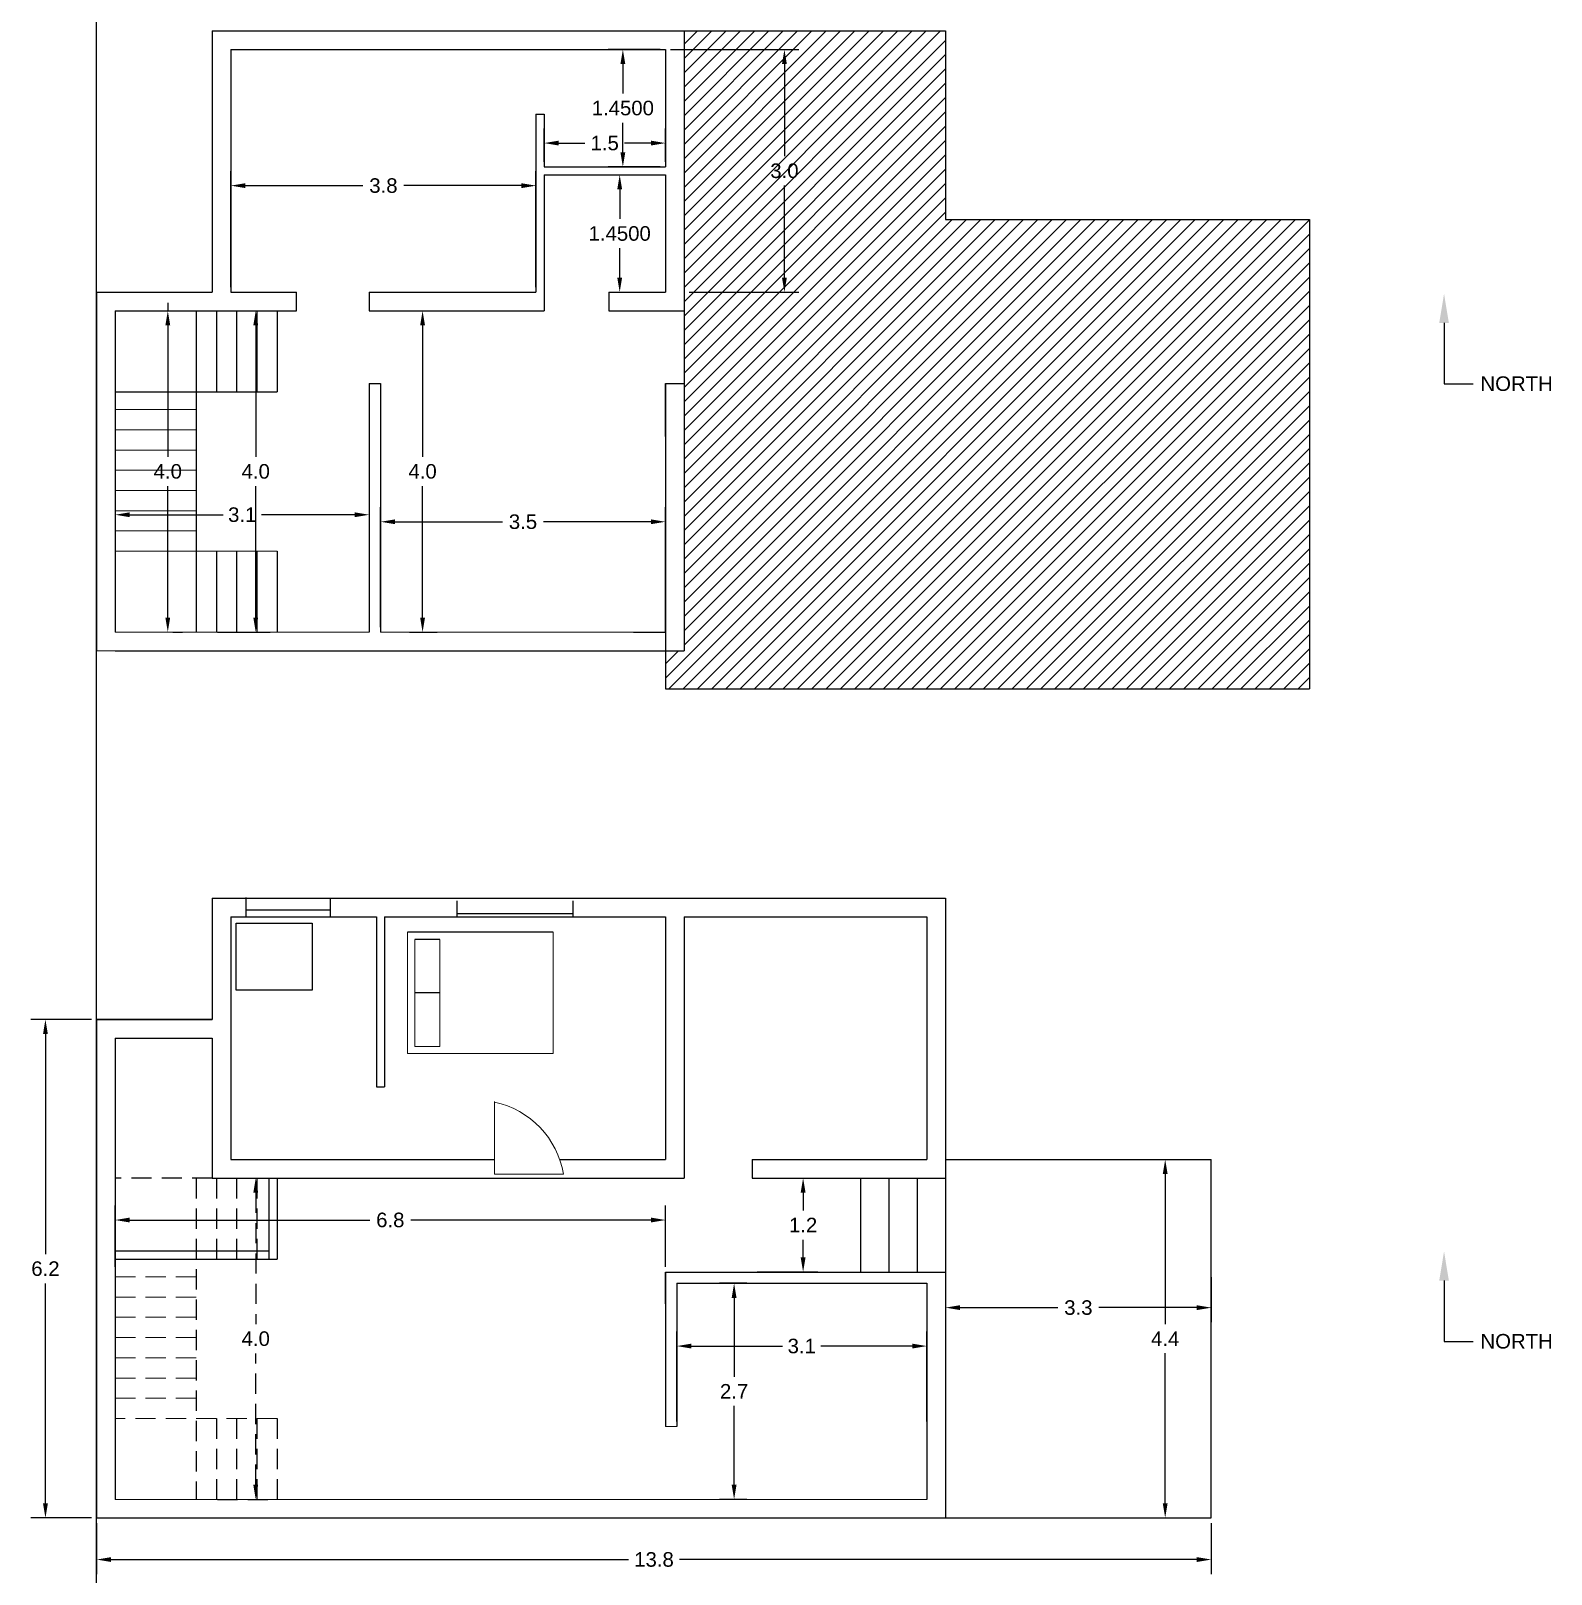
# Model space of a CAD drawing. Header units: inches. Extents: x 335 to 626, y -51 to 17.
# Drawn here: x 334.95 to 353.74, y -36.14 to -17.07 of the extents above; entities that cross this region are included whole.
import ezdxf
from ezdxf import colors
from ezdxf.entities.mleader import LeaderData, LeaderLine
from ezdxf.math import Vec2, Vec3

# ---------------------------------------------------------------- set-up
doc = ezdxf.new("R2010")
doc.units = ezdxf.units.IN
doc.header["$MEASUREMENT"] = 0
doc.linetypes.add('DASHED2', pattern=[0.375, 0.25, -0.125])
doc.styles.get("Standard").update_dxf_attribs({"font": 'arial.ttf'})
doc.dimstyles.get("Standard").update_dxf_attribs({"dimtxt": 0.18, "dimasz": 0.18, "dimexe": 0.18, "dimexo": 0.0625, "dimgap": 0.09, "dimtad": 0, "dimtih": 1, "dimtoh": 1, "dimdec": 4, "dimzin": 0, "dimdsep": 46, "dimtxsty": 'Standard', "dimcen": 0.09, "dimadec": 0, "dimazin": 0, "dimtfac": 1, "dimtdec": 4, "dimtofl": 0, "dimtmove": 0, "dimatfit": 3, "dimfxl": 1, "dimtolj": 1, "dimtzin": 0, "dimarcsym": 0})

# ---------------------------------------------------------------- blocks, each defined once
blk = doc.blocks.new('*D42')
at = {"color": 0, "lineweight": -2, "transparency": 16777216}
for p, q in [((346.251, -32.468), (346.251, -33.026)), ((349.537, -32.468), (349.537, -33.026)), ((346.431, -32.846), (347.64, -32.846)), ((349.357, -32.846), (348.148, -32.846))]:
    blk.add_line(p, q, dxfattribs=at)
at = {"color": 0, "transparency": 16777216}
for points in [[(346.431, -32.816), (346.431, -32.876), (346.251, -32.846)], [(349.357, -32.816), (349.357, -32.876), (349.537, -32.846)]]:
    blk.add_solid(points, dxfattribs=at)
at = {"layer": 'Defpoints', "color": 0, "transparency": 16777216}
for p in [(346.251, -32.405), (349.537, -32.405), (349.537, -32.846)]:
    blk.add_point(p, dxfattribs=at)
at = {"color": 0, "transparency": 16777216, "insert": (347.894, -32.846), "char_height": 0.18, "attachment_point": 5}
blk.add_mtext('\\A1;3.3', dxfattribs=at)
blk = doc.blocks.new('*D38')
at = {"color": 0, "lineweight": -2, "transparency": 16777216}
for p, q in [((346.313, -31.015), (349.147, -31.015)), ((348.967, -31.195), (348.967, -33.05)), ((348.967, -35.265), (348.967, -33.41)), ((346.313, -35.445), (349.147, -35.445))]:
    blk.add_line(p, q, dxfattribs=at)
at = {"color": 0, "transparency": 16777216}
for points in [[(348.937, -31.195), (348.997, -31.195), (348.967, -31.015)], [(348.937, -35.265), (348.997, -35.265), (348.967, -35.445)]]:
    blk.add_solid(points, dxfattribs=at)
at = {"layer": 'Defpoints', "color": 0, "transparency": 16777216}
for p in [(346.251, -31.015), (346.251, -35.445), (348.967, -35.445)]:
    blk.add_point(p, dxfattribs=at)
at = {"color": 0, "transparency": 16777216, "insert": (348.967, -33.23), "char_height": 0.18, "attachment_point": 5}
blk.add_mtext('\\A1;4.4', dxfattribs=at)
blk = doc.blocks.new('*D43')
at = {"color": 0, "lineweight": -2, "transparency": 16777216}
for p, q in [((342.93, -34.253), (342.93, -33.141)), ((346.021, -34.253), (346.021, -33.141)), ((343.11, -33.321), (344.239, -33.321)), ((345.841, -33.321), (344.712, -33.321))]:
    blk.add_line(p, q, dxfattribs=at)
at = {"color": 0, "transparency": 16777216}
for points in [[(343.11, -33.291), (343.11, -33.351), (342.93, -33.321)], [(345.841, -33.291), (345.841, -33.351), (346.021, -33.321)]]:
    blk.add_solid(points, dxfattribs=at)
at = {"layer": 'Defpoints', "color": 0, "transparency": 16777216}
for p in [(346.021, -33.321), (342.93, -34.315), (346.021, -34.315)]:
    blk.add_point(p, dxfattribs=at)
at = {"color": 0, "transparency": 16777216, "insert": (344.475, -33.321), "char_height": 0.18, "attachment_point": 5}
blk.add_mtext('\\A1;3.1', dxfattribs=at)
blk = doc.blocks.new('*D44')
at = {"color": 0, "lineweight": -2, "transparency": 16777216}
for p, q in [((343.795, -32.545), (343.459, -32.545)), ((343.639, -32.725), (343.639, -33.7)), ((343.639, -35.035), (343.639, -34.061)), ((343.795, -35.215), (343.459, -35.215))]:
    blk.add_line(p, q, dxfattribs=at)
at = {"color": 0, "transparency": 16777216}
for points in [[(343.609, -32.725), (343.669, -32.725), (343.639, -32.545)], [(343.609, -35.035), (343.669, -35.035), (343.639, -35.215)]]:
    blk.add_solid(points, dxfattribs=at)
at = {"layer": 'Defpoints', "color": 0, "transparency": 16777216}
for p in [(343.858, -32.545), (343.639, -35.215), (343.858, -35.215)]:
    blk.add_point(p, dxfattribs=at)
at = {"color": 0, "transparency": 16777216, "insert": (343.639, -33.88), "char_height": 0.18, "attachment_point": 5}
blk.add_mtext('\\A1;2.7', dxfattribs=at)
blk = doc.blocks.new('*D45')
at = {"color": 0, "lineweight": -2, "transparency": 16777216}
for p, q in [((343.925, -31.245), (344.672, -31.245)), ((344.492, -31.425), (344.492, -31.645)), ((344.492, -32.225), (344.492, -32.006)), ((343.925, -32.405), (344.672, -32.405))]:
    blk.add_line(p, q, dxfattribs=at)
at = {"color": 0, "transparency": 16777216}
for points in [[(344.462, -31.425), (344.522, -31.425), (344.492, -31.245)], [(344.462, -32.225), (344.522, -32.225), (344.492, -32.405)]]:
    blk.add_solid(points, dxfattribs=at)
at = {"layer": 'Defpoints', "color": 0, "transparency": 16777216}
for p in [(343.863, -31.245), (343.863, -32.405), (344.492, -32.405)]:
    blk.add_point(p, dxfattribs=at)
at = {"color": 0, "transparency": 16777216, "insert": (344.492, -31.825), "char_height": 0.18, "attachment_point": 5}
blk.add_mtext('\\A1;1.2', dxfattribs=at)
blk = doc.blocks.new('*D39')
at = {"color": 0, "lineweight": -2, "transparency": 16777216}
for p, q in [((335.99, -32.343), (335.99, -31.583)), ((342.79, -32.343), (342.79, -31.583)), ((336.17, -31.763), (339.136, -31.763)), ((342.61, -31.763), (339.645, -31.763))]:
    blk.add_line(p, q, dxfattribs=at)
at = {"color": 0, "transparency": 16777216}
for points in [[(336.17, -31.733), (336.17, -31.793), (335.99, -31.763)], [(342.61, -31.733), (342.61, -31.793), (342.79, -31.763)]]:
    blk.add_solid(points, dxfattribs=at)
at = {"layer": 'Defpoints', "color": 0, "transparency": 16777216}
for p in [(335.99, -31.763), (335.99, -32.405), (342.79, -32.405)]:
    blk.add_point(p, dxfattribs=at)
at = {"color": 0, "transparency": 16777216, "insert": (339.39, -31.763), "char_height": 0.18, "attachment_point": 5}
blk.add_mtext('\\A1;6.8', dxfattribs=at)
blk = doc.blocks.new('*D46')
at = {"color": 0, "linetype": 'DASHED2', "lineweight": -2, "transparency": 16777216}
for p, q in [((337.253, -31.245), (337.907, -31.245)), ((337.727, -31.425), (337.727, -33.049)), ((337.727, -35.035), (337.727, -33.412)), ((337.253, -35.215), (337.907, -35.215))]:
    blk.add_line(p, q, dxfattribs=at)
at = {"color": 0, "linetype": 'DASHED2', "transparency": 16777216}
for points in [[(337.697, -31.425), (337.757, -31.425), (337.727, -31.245)], [(337.697, -35.035), (337.757, -35.035), (337.727, -35.215)]]:
    blk.add_solid(points, dxfattribs=at)
at = {"layer": 'Defpoints', "color": 0, "linetype": 'DASHED2', "transparency": 16777216}
for p in [(337.19, -31.245), (337.19, -35.215), (337.727, -35.215)]:
    blk.add_point(p, dxfattribs=at)
at = {"color": 0, "linetype": 'DASHED2', "transparency": 16777216, "insert": (337.727, -33.23), "char_height": 0.18, "attachment_point": 5}
blk.add_mtext('\\A1;4.0', dxfattribs=at)
blk = doc.blocks.new('*D47')
at = {"color": 0, "lineweight": -2, "transparency": 16777216}
for p, q in [((335.99, -21.49), (335.99, -23.227)), ((339.13, -21.49), (339.13, -23.227)), ((336.17, -23.047), (337.324, -23.047)), ((338.95, -23.047), (337.797, -23.047))]:
    blk.add_line(p, q, dxfattribs=at)
at = {"color": 0, "transparency": 16777216}
for points in [[(336.17, -23.017), (336.17, -23.077), (335.99, -23.047)], [(338.95, -23.017), (338.95, -23.077), (339.13, -23.047)]]:
    blk.add_solid(points, dxfattribs=at)
at = {"layer": 'Defpoints', "color": 0, "transparency": 16777216}
for p in [(335.99, -21.427), (339.13, -21.427), (335.99, -23.047)]:
    blk.add_point(p, dxfattribs=at)
at = {"color": 0, "transparency": 16777216, "insert": (337.56, -23.047), "char_height": 0.18, "attachment_point": 5}
blk.add_mtext('\\A1;3.1', dxfattribs=at)
blk = doc.blocks.new('*D36')
at = {"color": 0, "lineweight": -2, "transparency": 16777216}
for p, q in [((336.703, -20.527), (336.82, -20.527)), ((336.64, -20.707), (336.64, -22.33)), ((336.64, -24.317), (336.64, -22.694)), ((336.703, -24.497), (336.82, -24.497))]:
    blk.add_line(p, q, dxfattribs=at)
at = {"color": 0, "transparency": 16777216}
for points in [[(336.61, -20.707), (336.67, -20.707), (336.64, -20.527)], [(336.61, -24.317), (336.67, -24.317), (336.64, -24.497)]]:
    blk.add_solid(points, dxfattribs=at)
at = {"layer": 'Defpoints', "color": 0, "transparency": 16777216}
for p in [(336.64, -20.527), (336.64, -24.497), (336.64, -24.497)]:
    blk.add_point(p, dxfattribs=at)
at = {"color": 0, "transparency": 16777216, "insert": (336.64, -22.512), "char_height": 0.18, "attachment_point": 5}
blk.add_mtext('\\A1;4.0', dxfattribs=at)
blk = doc.blocks.new('*D37')
at = {"color": 0, "lineweight": -2, "transparency": 16777216}
for p, q in [((339.627, -20.527), (339.969, -20.527)), ((339.789, -20.707), (339.789, -22.33)), ((339.789, -24.317), (339.789, -22.694)), ((339.627, -24.497), (339.969, -24.497))]:
    blk.add_line(p, q, dxfattribs=at)
at = {"color": 0, "transparency": 16777216}
for points in [[(339.759, -20.707), (339.819, -20.707), (339.789, -20.527)], [(339.759, -24.317), (339.819, -24.317), (339.789, -24.497)]]:
    blk.add_solid(points, dxfattribs=at)
at = {"layer": 'Defpoints', "color": 0, "transparency": 16777216}
for p in [(339.565, -20.527), (339.565, -24.497), (339.789, -24.497)]:
    blk.add_point(p, dxfattribs=at)
at = {"color": 0, "transparency": 16777216, "insert": (339.789, -22.512), "char_height": 0.18, "attachment_point": 5}
blk.add_mtext('\\A1;4.0', dxfattribs=at)
blk = doc.blocks.new('*D48')
at = {"color": 0, "lineweight": -2, "transparency": 16777216}
for p, q in [((342.852, -17.297), (344.441, -17.297)), ((344.261, -17.477), (344.261, -18.615)), ((344.261, -20.117), (344.261, -18.979)), ((343.082, -20.297), (344.441, -20.297))]:
    blk.add_line(p, q, dxfattribs=at)
at = {"color": 0, "transparency": 16777216}
for points in [[(344.231, -17.477), (344.291, -17.477), (344.261, -17.297)], [(344.231, -20.117), (344.291, -20.117), (344.261, -20.297)]]:
    blk.add_solid(points, dxfattribs=at)
at = {"layer": 'Defpoints', "color": 0, "transparency": 16777216}
for p in [(342.79, -17.297), (343.02, -20.297), (344.261, -20.297)]:
    blk.add_point(p, dxfattribs=at)
at = {"color": 0, "transparency": 16777216, "insert": (344.261, -18.797), "char_height": 0.18, "attachment_point": 5}
blk.add_mtext('\\A1;3.0', dxfattribs=at)
blk = doc.blocks.new('*D41')
at = {"color": 0, "lineweight": -2, "transparency": 16777216}
for p, q in [((335.76, -35.508), (335.76, -36.139)), ((349.537, -35.508), (349.537, -36.139)), ((335.94, -35.959), (342.333, -35.959)), ((349.357, -35.959), (342.964, -35.959))]:
    blk.add_line(p, q, dxfattribs=at)
at = {"color": 0, "transparency": 16777216}
for points in [[(335.94, -35.929), (335.94, -35.989), (335.76, -35.959)], [(349.357, -35.929), (349.357, -35.989), (349.537, -35.959)]]:
    blk.add_solid(points, dxfattribs=at)
at = {"layer": 'Defpoints', "color": 0, "transparency": 16777216}
for p in [(335.76, -35.445), (349.537, -35.445), (349.537, -35.959)]:
    blk.add_point(p, dxfattribs=at)
at = {"color": 0, "transparency": 16777216, "insert": (342.649, -35.959), "char_height": 0.18, "attachment_point": 5}
blk.add_mtext('\\A1;13.8', dxfattribs=at)
blk = doc.blocks.new('*D40')
at = {"color": 0, "lineweight": -2, "transparency": 16777216}
for p, q in [((337.253, -20.527), (337.907, -20.527)), ((337.727, -20.707), (337.727, -22.33)), ((337.727, -24.317), (337.727, -22.694)), ((337.253, -24.497), (337.907, -24.497))]:
    blk.add_line(p, q, dxfattribs=at)
at = {"color": 0, "transparency": 16777216}
for points in [[(337.697, -20.707), (337.757, -20.707), (337.727, -20.527)], [(337.697, -24.317), (337.757, -24.317), (337.727, -24.497)]]:
    blk.add_solid(points, dxfattribs=at)
at = {"layer": 'Defpoints', "color": 0, "transparency": 16777216}
for p in [(337.19, -20.527), (337.19, -24.497), (337.727, -24.497)]:
    blk.add_point(p, dxfattribs=at)
at = {"color": 0, "transparency": 16777216, "insert": (337.727, -22.512), "char_height": 0.18, "attachment_point": 5}
blk.add_mtext('\\A1;4.0', dxfattribs=at)
blk = doc.blocks.new('*D49')
at = {"color": 0, "lineweight": -2, "transparency": 16777216}
for p, q in [((339.27, -24.435), (339.27, -22.954)), ((342.79, -24.435), (342.79, -22.954)), ((339.45, -23.134), (340.776, -23.134)), ((342.61, -23.134), (341.285, -23.134))]:
    blk.add_line(p, q, dxfattribs=at)
at = {"color": 0, "transparency": 16777216}
for points in [[(339.45, -23.104), (339.45, -23.164), (339.27, -23.134)], [(342.61, -23.104), (342.61, -23.164), (342.79, -23.134)]]:
    blk.add_solid(points, dxfattribs=at)
at = {"layer": 'Defpoints', "color": 0, "transparency": 16777216}
for p in [(339.27, -23.134), (339.27, -24.497), (342.79, -24.497)]:
    blk.add_point(p, dxfattribs=at)
at = {"color": 0, "transparency": 16777216, "insert": (341.03, -23.134), "char_height": 0.18, "attachment_point": 5}
blk.add_mtext('\\A1;3.5', dxfattribs=at)
blk = doc.blocks.new('*D50')
at = {"color": 0, "lineweight": -2, "transparency": 16777216}
for p, q in [((337.42, -20.235), (337.42, -18.8)), ((341.19, -20.235), (341.19, -18.8)), ((337.6, -18.98), (339.051, -18.98)), ((341.01, -18.98), (339.559, -18.98))]:
    blk.add_line(p, q, dxfattribs=at)
at = {"color": 0, "transparency": 16777216}
for points in [[(337.6, -18.95), (337.6, -19.01), (337.42, -18.98)], [(341.01, -18.95), (341.01, -19.01), (341.19, -18.98)]]:
    blk.add_solid(points, dxfattribs=at)
at = {"layer": 'Defpoints', "color": 0, "transparency": 16777216}
for p in [(341.19, -18.98), (337.42, -20.297), (341.19, -20.297)]:
    blk.add_point(p, dxfattribs=at)
at = {"color": 0, "transparency": 16777216, "insert": (339.305, -18.98), "char_height": 0.18, "attachment_point": 5}
blk.add_mtext('\\A1;3.8', dxfattribs=at)
blk = doc.blocks.new('*D51')
at = {"color": 0, "lineweight": -2, "transparency": 16777216}
for p, q in [((341.29, -18.685), (341.29, -18.274)), ((342.79, -18.685), (342.79, -18.274)), ((341.47, -18.454), (341.794, -18.454)), ((342.61, -18.454), (342.286, -18.454))]:
    blk.add_line(p, q, dxfattribs=at)
at = {"color": 0, "transparency": 16777216}
for points in [[(341.47, -18.424), (341.47, -18.484), (341.29, -18.454)], [(342.61, -18.424), (342.61, -18.484), (342.79, -18.454)]]:
    blk.add_solid(points, dxfattribs=at)
at = {"layer": 'Defpoints', "color": 0, "transparency": 16777216}
for p in [(342.79, -18.454), (341.29, -18.747), (342.79, -18.747)]:
    blk.add_point(p, dxfattribs=at)
at = {"color": 0, "transparency": 16777216, "insert": (342.04, -18.454), "char_height": 0.18, "attachment_point": 5}
blk.add_mtext('\\A1;1.5', dxfattribs=at)
blk = doc.blocks.new('*D52')
at = {"color": 0, "lineweight": -2, "transparency": 16777216}
for p, q in [((342.102, -18.847), (342.405, -18.847)), ((342.225, -19.027), (342.225, -19.39)), ((342.225, -20.117), (342.225, -19.754)), ((342.152, -20.297), (342.405, -20.297))]:
    blk.add_line(p, q, dxfattribs=at)
at = {"color": 0, "transparency": 16777216}
for points in [[(342.195, -19.027), (342.255, -19.027), (342.225, -18.847)], [(342.195, -20.117), (342.255, -20.117), (342.225, -20.297)]]:
    blk.add_solid(points, dxfattribs=at)
at = {"layer": 'Defpoints', "color": 0, "transparency": 16777216}
for p in [(342.04, -18.847), (342.09, -20.297), (342.225, -20.297)]:
    blk.add_point(p, dxfattribs=at)
at = {"color": 0, "transparency": 16777216, "insert": (342.225, -19.572), "char_height": 0.18, "attachment_point": 5}
blk.add_mtext('\\A1;1.4500', dxfattribs=at)
blk = doc.blocks.new('*D53')
at = {"color": 0, "lineweight": -2, "transparency": 16777216}
for p, q in [((342.727, -17.297), (342.084, -17.297)), ((342.264, -17.477), (342.264, -17.84)), ((342.264, -18.567), (342.264, -18.204)), ((342.727, -18.747), (342.084, -18.747))]:
    blk.add_line(p, q, dxfattribs=at)
at = {"color": 0, "transparency": 16777216}
for points in [[(342.234, -17.477), (342.294, -17.477), (342.264, -17.297)], [(342.234, -18.567), (342.294, -18.567), (342.264, -18.747)]]:
    blk.add_solid(points, dxfattribs=at)
at = {"layer": 'Defpoints', "color": 0, "transparency": 16777216}
for p in [(342.264, -17.297), (342.79, -17.297), (342.79, -18.747)]:
    blk.add_point(p, dxfattribs=at)
at = {"color": 0, "transparency": 16777216, "insert": (342.264, -18.022), "char_height": 0.18, "attachment_point": 5}
blk.add_mtext('\\A1;1.4500', dxfattribs=at)
blk = doc.blocks.new('*D54')
at = {"color": 0, "lineweight": -2, "transparency": 16777216}
for p, q in [((335.698, -29.285), (334.948, -29.285)), ((335.128, -29.465), (335.128, -32.184)), ((335.128, -35.265), (335.128, -32.547)), ((335.698, -35.445), (334.948, -35.445))]:
    blk.add_line(p, q, dxfattribs=at)
at = {"color": 0, "transparency": 16777216}
for points in [[(335.098, -29.465), (335.158, -29.465), (335.128, -29.285)], [(335.098, -35.265), (335.158, -35.265), (335.128, -35.445)]]:
    blk.add_solid(points, dxfattribs=at)
at = {"layer": 'Defpoints', "color": 0, "transparency": 16777216}
for p in [(335.128, -29.285), (335.76, -29.285), (335.76, -35.445)]:
    blk.add_point(p, dxfattribs=at)
at = {"color": 0, "transparency": 16777216, "insert": (335.128, -32.365), "char_height": 0.18, "attachment_point": 5}
blk.add_mtext('\\A1;6.2', dxfattribs=at)

msp = doc.modelspace()

# ---------------------------------------------------------------- hatches: boundary and pattern name
h = msp.add_hatch()
h.set_pattern_fill('ANSI31', color=256)
h.set_pattern_definition([(45, (26.19682, -19.21714), (-0.08838835, 0.08838835), [])])
h.paths.add_polyline_path([(350.75091, -19.39967), (346.25091, -19.39967), (346.25091, -17.06713), (343.01994, -17.06713), (343.01994, -20.52713), (343.01994, -21.42713), (343.01994, -24.72713), (342.78994, -24.72713), (342.78994, -25.19967), (350.75091, -25.19967)])
h.paths.add_polyline_path([(344.04245, -18.98382), (344.48202, -18.98382), (344.48202, -18.6129), (344.04245, -18.6129)], flags=24)

# ---------------------------------------------------------------- linework, layer by layer
for p, q in [((337.19024, -17.06713), (346.25091, -17.06713)), ((337.19024, -17.06713), (337.19024, -20.29731)), ((343.01994, -17.06713), (343.01994, -20.52713)), ((346.25091, -17.06713), (346.25091, -19.39967)), ((337.42024, -17.29713), (337.42024, -20.29713)), ((337.42024, -17.29713), (342.78994, -17.29713)), ((342.78994, -17.29713), (342.78994, -18.74713)), ((341.18994, -18.09713), (341.28994, -18.09713)), ((341.18994, -18.09713), (341.18994, -20.29713)), ((341.28994, -18.09713), (341.28994, -18.74713)), ((341.28994, -18.74713), (342.78994, -18.74713)), ((341.28994, -18.84713), (341.28994, -20.52713)), ((341.28994, -18.84713), (342.78994, -18.84713)), ((342.78994, -18.84713), (342.78994, -20.29713)), ((342.78994, -18.84713), (342.78994, -20.29713)), ((346.25091, -19.39967), (350.75091, -19.39967)), ((350.75091, -19.39967), (350.75091, -25.19967)), ((335.76024, -20.29713), (335.76024, -24.72713)), ((335.76024, -20.29713), (337.19024, -20.29713)), ((337.42024, -20.29713), (338.23024, -20.29727)), ((338.23024, -20.52713), (338.23024, -20.29727)), ((339.13024, -20.29723), (341.18994, -20.29713)), ((339.13024, -20.29723), (339.13024, -20.52713)), ((342.08994, -20.29713), (342.78994, -20.29713)), ((342.08994, -20.29713), (342.78994, -20.29713)), ((342.08994, -20.29713), (342.08994, -20.52713)), ((343.01994, -20.29707), (343.01994, -20.52713)), ((335.99024, -20.52713), (335.99024, -24.49713)), ((335.99024, -20.52713), (337.99024, -20.52713)), ((335.99024, -20.52713), (335.99024, -24.49713)), ((336.64024, -20.42737), (336.64024, -20.52713)), ((336.99024, -20.52713), (336.99024, -24.49713)), ((337.19024, -20.52713), (337.19024, -20.52986)), ((337.24024, -20.52713), (337.24024, -21.52713)), ((337.32024, -20.52713), (338.23024, -20.52713)), ((337.42024, -20.52713), (337.42024, -20.52986)), ((337.49024, -20.52713), (337.49024, -21.52713)), ((337.74024, -20.52713), (337.74024, -21.52713)), ((337.99024, -20.52713), (337.99024, -21.52713)), ((339.13024, -20.52713), (341.28994, -20.52713)), ((342.08994, -20.52713), (343.01994, -20.52713)), ((335.99024, -21.52713), (337.99024, -21.52713)), ((339.13024, -21.42713), (339.13024, -24.49713)), ((339.13024, -21.42713), (339.27024, -21.42713)), ((339.13024, -21.42713), (339.13024, -24.49713)), ((339.13024, -21.42713), (339.13024, -24.49713)), ((339.13024, -21.42713), (339.13024, -24.49713)), ((339.27024, -21.42713), (339.27024, -24.49713)), ((339.27024, -21.42713), (339.27024, -24.49713)), ((339.27024, -21.42713), (339.27024, -24.49713)), ((342.78994, -21.42713), (343.01994, -21.42713)), ((342.78994, -22.07959), (342.78994, -21.42713)), ((342.78994, -21.42713), (342.78994, -22.07959)), ((342.78994, -21.42713), (342.78994, -24.49713)), ((342.78994, -21.42713), (342.78994, -24.49713)), ((342.78994, -21.42713), (342.78994, -24.49713)), ((342.78994, -21.42713), (342.78994, -24.49713)), ((343.01994, -21.42713), (343.01994, -24.72713)), ((343.01994, -21.42713), (343.01994, -24.72713)), ((342.78994, -21.68713), (342.78994, -23.59713)), ((342.78994, -23.22441), (342.78994, -25.19967)), ((337.24024, -23.49713), (337.24024, -24.49713)), ((337.49024, -23.49713), (337.49024, -24.49713)), ((337.74024, -23.49713), (337.74024, -24.49713)), ((337.99024, -23.49713), (337.99024, -24.49713)), ((342.78994, -23.59713), (342.78994, -24.49713)), ((342.78994, -24.10467), (342.78994, -24.49713)), ((342.78994, -24.49713), (342.78994, -24.10467)), ((342.39748, -24.49713), (342.78994, -24.49713)), ((335.99024, -24.72713), (343.01994, -24.72713)), ((342.78994, -25.19967), (350.75091, -25.19967)), ((337.19024, -27.78542), (337.19024, -29.28542)), ((337.19024, -27.78542), (346.25091, -27.78542)), ((337.60523, -27.77593), (337.60523, -28.00593)), ((338.64831, -27.78542), (338.64831, -28.01542)), ((340.21293, -27.81934), (340.21293, -28.01542)), ((341.64636, -27.81934), (341.64636, -28.01542)), ((346.25091, -27.78542), (346.25091, -31.24542)), ((337.42024, -28.01542), (337.42024, -31.01542)), ((337.42024, -28.01542), (339.22024, -28.01542)), ((337.60523, -27.93083), (338.64831, -27.93083)), ((339.22024, -28.01542), (339.22024, -30.11542)), ((339.32024, -28.01542), (339.32024, -30.11542)), ((339.32024, -28.01542), (342.79091, -28.01542)), ((340.21293, -27.97424), (341.64636, -27.97424)), ((342.79091, -28.01542), (342.79024, -31.01536)), ((343.02091, -28.01542), (343.02091, -31.24542)), ((343.02091, -28.01542), (346.02091, -28.01542)), ((346.02091, -28.01542), (346.02091, -31.01523)), ((341.40314, -28.20674), (339.60314, -28.20674)), ((340.00314, -28.29674), (339.69314, -28.29674)), ((340.00314, -28.95674), (339.69314, -28.95674)), ((335.76024, -29.28542), (335.76024, -35.44542)), ((335.76024, -29.28542), (337.19024, -29.28542)), ((335.99024, -29.51542), (335.99024, -35.21542)), ((335.99024, -29.51542), (337.19024, -29.51542)), ((335.99024, -29.51542), (337.19024, -29.51542)), ((335.99024, -29.51542), (337.19024, -29.51542)), ((337.19024, -29.51542), (337.19024, -31.24542)), ((339.22024, -30.11542), (339.32024, -30.11542)), ((337.42024, -31.01542), (340.67987, -31.01542)), ((341.48339, -31.01542), (342.79024, -31.01536)), ((341.48339, -31.01542), (342.13524, -31.01542)), ((343.86274, -31.01532), (346.02091, -31.01523)), ((343.86274, -31.01532), (343.86274, -31.24542)), ((346.25091, -31.01523), (349.53702, -31.01523)), ((349.53702, -35.44542), (349.53702, -31.01523)), ((337.19024, -31.24542), (343.02091, -31.24542)), ((337.89024, -31.24542), (337.89024, -32.24542)), ((337.99024, -31.24542), (337.99024, -32.24542)), ((343.86274, -31.24542), (346.25091, -31.24542)), ((345.20091, -31.24542), (345.20091, -32.40542)), ((345.55091, -31.24542), (345.55091, -32.40542)), ((345.90091, -31.24542), (345.90091, -32.40542)), ((346.25091, -31.20542), (346.25091, -32.40542)), ((335.99024, -32.14542), (337.89024, -32.14542)), ((335.99024, -32.24542), (337.99024, -32.24542)), ((342.78994, -32.40542), (346.25091, -32.40542)), ((342.78994, -32.40542), (346.02091, -32.40542)), ((342.78994, -32.79788), (342.78994, -32.40542)), ((342.78994, -32.40542), (342.78994, -32.79788)), ((346.25091, -32.40542), (346.25091, -35.44542)), ((342.78994, -32.44542), (342.78994, -34.31542)), ((342.92994, -32.54542), (346.02091, -32.54542)), ((342.92994, -32.54542), (342.92994, -34.31542)), ((346.02091, -32.54542), (346.02091, -35.21542)), ((335.76024, -35.44542), (341.01024, -35.44542)), ((335.99024, -35.44542), (346.02091, -35.44542)), ((346.25091, -35.44542), (349.53702, -35.44542))]:
    msp.add_line(p, q)
at = {"lineweight": 15}
for p, q in [((336.99024, -21.74713), (335.99024, -21.74713)), ((336.99024, -21.99713), (335.99024, -21.99713)), ((336.99024, -22.24713), (335.99024, -22.24713)), ((336.99024, -22.49713), (335.99024, -22.49713)), ((336.99024, -22.74713), (335.99024, -22.74713)), ((336.99024, -22.99713), (335.99024, -22.99713)), ((336.99024, -23.24713), (335.99024, -23.24713)), ((337.99024, -23.49713), (335.99024, -23.49713)), ((339.13024, -24.49713), (335.99024, -24.49713)), ((337.99024, -24.49713), (335.99024, -24.49713)), ((342.78994, -24.49713), (339.27024, -24.49713)), ((343.01994, -24.72713), (335.76024, -24.72713)), ((339.60314, -28.20674), (339.60314, -29.70674)), ((341.40314, -28.20674), (341.40314, -29.70674)), ((339.69314, -28.29674), (339.69314, -29.61674)), ((340.00314, -28.29674), (340.00314, -29.61674)), ((341.40314, -29.70674), (339.60314, -29.70674)), ((340.00314, -29.61674), (339.69314, -29.61674)), ((340.67987, -31.19627), (340.67987, -30.29627)), ((341.52987, -31.19627), (340.67987, -31.19627)), ((342.92994, -34.31542), (342.78994, -34.31542)), ((346.02091, -35.21542), (335.99024, -35.21542)), ((346.25091, -35.44542), (335.76024, -35.44542))]:
    msp.add_line(p, q, dxfattribs=at)
at = {"linetype": 'DASHED2'}
for p, q in [((337.19024, -31.24542), (335.99024, -31.24542)), ((336.99024, -31.24542), (336.99024, -35.21542)), ((337.24024, -31.24542), (337.24024, -32.24542)), ((337.49024, -31.24542), (337.49024, -32.24542)), ((337.74024, -31.24542), (337.74024, -32.24542)), ((337.24024, -34.21542), (337.24024, -35.21542)), ((337.49024, -34.21542), (337.49024, -35.21542)), ((337.74024, -34.21542), (337.74024, -35.21542)), ((337.99024, -34.21542), (337.99024, -35.21542))]:
    msp.add_line(p, q, dxfattribs=at)
at = {"linetype": 'DASHED2', "lineweight": 15}
for p, q in [((336.99024, -32.46542), (335.99024, -32.46542)), ((336.99024, -32.71542), (335.99024, -32.71542)), ((336.99024, -32.96542), (335.99024, -32.96542)), ((336.99024, -33.21542), (335.99024, -33.21542)), ((336.99024, -33.46542), (335.99024, -33.46542)), ((336.99024, -33.71542), (335.99024, -33.71542)), ((336.99024, -33.96542), (335.99024, -33.96542)), ((337.99024, -34.21542), (335.99024, -34.21542))]:
    msp.add_line(p, q, dxfattribs=at)
msp.add_xline((335.76024, -50.97019), (0, 1))
for points in [[(343.01994, -20.29713), (343.01994, -20.29713), (343.01994, -21.42713)], [(337.19024, -29.28542), (335.76024, -29.28542), (335.76024, -35.44542), (349.53702, -35.44542)]]:
    msp.add_lwpolyline(points)
msp.add_lwpolyline([(337.48654, -28.09517), (338.42288, -28.09517), (338.42288, -28.92161), (337.48654, -28.92161)], close=True)
at = {"lineweight": 15}
msp.add_arc((340.44826, -31.37788), 1.09675, 9.531341, 77.808697, dxfattribs=at)

# ---------------------------------------------------------------- dimensions: what is measured, and where the dimension line sits
dim = msp.add_linear_dim(base=(342.26384, -17.29713), p1=(342.78994, -18.74713), p2=(342.78994, -17.29713), angle=90, dimstyle='Standard', override={"dimscale": 1, "dimrnd": 0})
dim.commit()
dim.dimension.update_dxf_attribs({"geometry": '*D53', "text_midpoint": (342.26384, -18.02213)})
at = {"color": 3}
for base, p1, p2, picture, middle in [((344.2615, -20.29713), (342.78994, -17.29713), (343.01994, -20.29713), '*D48', (344.2615, -18.79713)), ((336.64024, -24.49713), (336.64024, -20.52713), (336.64024, -24.49713), '*D36', (336.64024, -22.51213)), ((337.72694, -24.49713), (337.19024, -20.52713), (337.19024, -24.49713), '*D40', (337.72694, -22.51213)), ((339.78862, -24.49713), (339.56491, -20.52713), (339.56491, -24.49713), '*D37', (339.78862, -22.51213)), ((335.12781, -29.28542), (335.76024, -35.44542), (335.76024, -29.28542), '*D54', (335.12781, -32.36542)), ((348.96727, -35.44542), (346.25091, -31.01523), (346.25091, -35.44542), '*D38', (348.96727, -33.23032)), ((344.49245, -32.40542), (343.86274, -31.24542), (343.86274, -32.40542), '*D45', (344.49245, -31.82542)), ((343.63902, -35.21542), (343.85753, -32.54542), (343.85753, -35.21542), '*D44', (343.63902, -33.88042))]:
    dim = msp.add_linear_dim(base=base, p1=p1, p2=p2, angle=90, dimstyle='Standard', override={"dimdec": 1}, dxfattribs=at)
    dim.commit()
    dim.dimension.update_dxf_attribs({"geometry": picture, "text_midpoint": middle})
for base, p1, p2, picture, middle in [((342.78994, -18.45358), (341.28994, -18.74713), (342.78994, -18.74713), '*D51', (342.03994, -18.45358)), ((341.18994, -18.98012), (337.42024, -20.29713), (341.18994, -20.29713), '*D50', (339.30509, -18.98012)), ((335.99024, -23.04696), (339.13024, -21.42713), (335.99024, -21.42713), '*D47', (337.56024, -23.04696)), ((339.27024, -23.13392), (342.78994, -24.49713), (339.27024, -24.49713), '*D49', (341.03009, -23.13392)), ((335.99024, -31.76253), (342.78994, -32.40542), (335.99024, -32.40542), '*D39', (339.39009, -31.76253)), ((349.53702, -32.84582), (346.25091, -32.40542), (349.53702, -32.40542), '*D42', (347.89396, -32.84582)), ((346.02091, -33.32117), (342.92994, -34.31542), (346.02091, -34.31542), '*D43', (344.47543, -33.32117)), ((349.53702, -35.95925), (335.76024, -35.44542), (349.53702, -35.44542), '*D41', (342.64863, -35.95925))]:
    dim = msp.add_linear_dim(base=base, p1=p1, p2=p2, dimstyle='Standard', override={"dimdec": 1}, dxfattribs=at)
    dim.commit()
    dim.dimension.update_dxf_attribs({"geometry": picture, "text_midpoint": middle})
dim = msp.add_linear_dim(base=(342.2248, -20.29713), p1=(342.03994, -18.84713), p2=(342.08994, -20.29713), angle=90, dimstyle='Standard')
dim.commit()
dim.dimension.update_dxf_attribs({"geometry": '*D52', "text_midpoint": (342.2248, -19.57213)})
at = {"color": 3, "linetype": 'DASHED2'}
dim = msp.add_linear_dim(base=(337.72694, -35.21542), p1=(337.19024, -31.24542), p2=(337.19024, -35.21542), angle=90, dimstyle='Standard', override={"dimdec": 1}, dxfattribs=at)
dim.commit()
dim.dimension.update_dxf_attribs({"geometry": '*D46', "text_midpoint": (337.72694, -33.23042)})

# ---------------------------------------------------------------- leaders
ml = msp.add_multileader_mtext('Standard')
ml.set_content('NORTH', color=256)
ml.set_leader_properties()
ml.build(insert=Vec2(0, 0))
ml.multileader.update_dxf_attribs({"dogleg_length": 0.36, "arrow_head_size": 0.36})
ctx = ml.context
ctx.base_point, ctx.char_height, ctx.arrow_head_size, ctx.landing_gap_size, ctx.plane_origin = Vec3(352.77337, -21.42842), 0.18, 0.36, 0.09, Vec3(352.41337, -20.31605)
notes = []
notes.append((ctx, [(0, (1, 1, 0), (352.41337, -21.42842), (1, 0), 0.36, [(0, [(352.41337, -20.31605)], 0, [])])]))
ctx.mtext.insert, ctx.mtext.flow_direction = Vec3(352.86337, -21.33688), 5
ml = msp.add_multileader_mtext('Standard')
ml.set_content('NORTH', color=256)
ml.set_leader_properties()
ml.build(insert=Vec2(0, 0))
ml.multileader.update_dxf_attribs({"dogleg_length": 0.36, "arrow_head_size": 0.36})
ctx = ml.context
ctx.base_point, ctx.char_height, ctx.arrow_head_size, ctx.landing_gap_size, ctx.plane_origin = Vec3(352.77337, -33.26291), 0.18, 0.36, 0.09, Vec3(352.41337, -32.15054)
notes.append((ctx, [(0, (1, 1, 0), (352.41337, -33.26291), (1, 0), 0.36, [(0, [(352.41337, -32.15054)], 0, [])])]))
ctx.mtext.insert, ctx.mtext.flow_direction = Vec3(352.86337, -33.17137), 5
for ctx, leaders in notes:
    for number, flags, end, landing, length, lines in leaders:
        leader = LeaderData()
        leader.index, (leader.has_last_leader_line, leader.has_dogleg_vector, leader.attachment_direction) = number, flags
        leader.last_leader_point, leader.dogleg_vector, leader.dogleg_length = Vec3(end), Vec3(landing), length
        for number, points, colour, breaks in lines:
            line = LeaderLine()
            line.index, line.vertices, line.color, line.breaks = number, Vec3.list(points), colors.encode_raw_color(colour), breaks
            leader.lines.append(line)
        ctx.leaders.append(leader)

doc.saveas('drawing.dxf')
